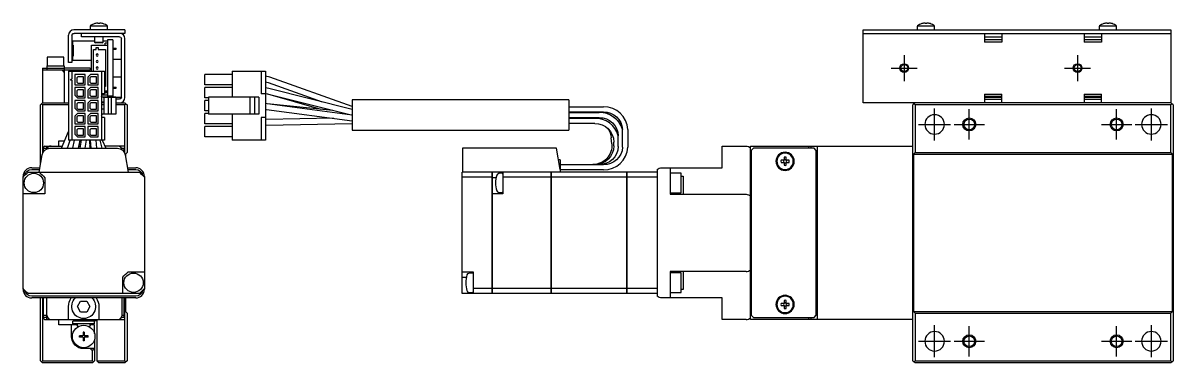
# Model space of a CAD drawing. Extents: x 0 to 560, y -8 to 222.
# Drawn here: x 294.8 to 560.1, y 69.8 to 148.2 of the extents above; entities that cross this region are included whole.
import ezdxf

# ---------------------------------------------------------------- set-up
doc = ezdxf.new("R2010")
doc.units = 0
doc.header["$LTSCALE"] = 0.5
doc.linetypes.add('CENTER', pattern=[50.8, 31.75, -6.35, 6.35, -6.35])
for name, color, linetype in [('MSM_CENTER', 1, 'CENTER'), ('MSM_CONTINUOUS', 7, 'CONTINUOUS'), ('MSM_NARROW', 5, 'CONTINUOUS')]:
    doc.layers.add(name, color=color, linetype=linetype)

msp = doc.modelspace()

# ---------------------------------------------------------------- linework, layer by layer
at = {"layer": 'MSM_CENTER'}
for p, q in [((498.14, 140.81), (498.14, 134.81)), ((538.14, 140.81), (538.14, 134.81)), ((495.14, 137.81), (501.14, 137.81)), ((535.14, 137.81), (541.14, 137.81)), ((505.14, 121.11), (505.14, 128.51)), ((513.14, 121.31), (513.14, 128.31)), ((547.14, 121.31), (547.14, 128.31)), ((555.14, 121.11), (555.14, 128.51)), ((501.44, 124.81), (508.84, 124.81)), ((509.64, 124.81), (516.64, 124.81)), ((543.64, 124.81), (550.64, 124.81)), ((551.44, 124.81), (558.84, 124.81)), ((505.14, 71.11), (505.14, 78.51)), ((513.14, 71.31), (513.14, 78.31)), ((547.14, 71.31), (547.14, 78.31)), ((555.14, 71.11), (555.14, 78.51)), ((501.44, 74.81), (508.84, 74.81)), ((509.64, 74.81), (516.64, 74.81)), ((543.64, 74.81), (550.64, 74.81)), ((551.44, 74.81), (558.84, 74.81))]:
    msp.add_line(p, q, dxfattribs=at)
at = {"layer": 'MSM_CONTINUOUS'}
for p, q in [((318.31, 146.61), (306.51, 146.61)), ((314.31, 147.5), (310.31, 147.5)), ((310.31, 147.5), (310.31, 146.61)), ((311.38, 148.06), (311.36, 148.06)), ((312.11, 148.06), (312.11, 148.19)), ((312.51, 148.06), (312.11, 148.06)), ((312.51, 148.19), (312.51, 148.06)), ((313.26, 148.06), (313.24, 148.06)), ((314.31, 146.61), (314.31, 147.5)), ((318.31, 146.61), (318.31, 145.81)), ((488.64, 146.61), (559.64, 146.61)), ((488.64, 129.81), (488.64, 146.61)), ((505.14, 147.5), (501.14, 147.5)), ((501.14, 147.5), (501.14, 146.61)), ((502.21, 148.06), (502.19, 148.06)), ((502.94, 148.06), (502.94, 148.19)), ((503.34, 148.06), (502.94, 148.06)), ((503.34, 148.19), (503.34, 148.06)), ((504.09, 148.06), (504.07, 148.06)), ((505.14, 146.61), (505.14, 147.5)), ((547.14, 147.5), (543.14, 147.5)), ((543.14, 147.5), (543.14, 146.61)), ((544.21, 148.06), (544.19, 148.06)), ((544.94, 148.06), (544.94, 148.19)), ((545.34, 148.06), (544.94, 148.06)), ((545.34, 148.19), (545.34, 148.06)), ((546.09, 148.06), (546.07, 148.06)), ((547.14, 146.61), (547.14, 147.5)), ((559.64, 146.61), (559.64, 129.81)), ((305.31, 139.11), (305.31, 145.41)), ((306.11, 145.31), (306.11, 139.11)), ((306.31, 143.06), (306.31, 144.06)), ((306.31, 144.06), (311.31, 144.06)), ((318.31, 145.81), (306.61, 145.81)), ((308.31, 145.01), (308.31, 145.81)), ((317.11, 145.01), (308.31, 145.01)), ((311.31, 145.01), (311.31, 143.81)), ((311.31, 143.81), (313.31, 143.81)), ((311.31, 143.81), (311.51, 143.61)), ((313.11, 143.61), (311.51, 143.61)), ((313.11, 143.61), (313.31, 143.81)), ((313.31, 143.81), (313.31, 145.01)), ((313.31, 144.06), (314.31, 144.06)), ((314.31, 143.51), (313.76, 143.51)), ((313.76, 143.06), (313.76, 143.51)), ((315.51, 144.31), (314.31, 144.31)), ((314.31, 144.31), (314.31, 131.31)), ((315.51, 144.31), (315.51, 131.31)), ((317.51, 131.01), (317.51, 144.61)), ((318.31, 131.01), (318.31, 144.61)), ((488.64, 145.81), (559.64, 145.81)), ((516.64, 145.81), (516.64, 143.81)), ((516.64, 145.01), (520.64, 145.01)), ((520.64, 144.31), (516.64, 144.31)), ((520.64, 143.81), (516.64, 143.81)), ((520.64, 145.81), (520.64, 143.81)), ((539.64, 145.81), (539.64, 143.81)), ((539.64, 145.01), (543.64, 145.01)), ((543.64, 144.31), (539.64, 144.31)), ((543.64, 143.81), (539.64, 143.81)), ((543.64, 145.81), (543.64, 143.81)), ((306.31, 143.06), (306.41, 143.06)), ((306.31, 142.26), (306.31, 141.36)), ((306.41, 142.26), (306.31, 142.26)), ((306.41, 141.88), (306.31, 141.88)), ((306.41, 141.73), (306.31, 141.73)), ((306.41, 141.36), (306.31, 141.36)), ((306.41, 143.06), (306.41, 140.56)), ((310.61, 143.06), (314.31, 143.06)), ((310.61, 137.06), (310.61, 143.06)), ((311.11, 142.06), (311.66, 142.06)), ((311.11, 137.06), (311.11, 142.06)), ((311.66, 142.56), (312.16, 142.56)), ((311.66, 142.06), (311.66, 142.56)), ((312.16, 142.56), (312.16, 142.06)), ((312.16, 142.06), (313.81, 142.06)), ((313.81, 142.06), (313.81, 133.56)), ((315.51, 142.43), (316.31, 142.43)), ((315.51, 142.18), (316.31, 142.18)), ((316.31, 142.18), (316.31, 142.43)), ((300.31, 138.31), (300.31, 137.31)), ((300.31, 138.31), (304.31, 138.31)), ((304.21, 140.31), (300.41, 140.31)), ((300.41, 140.31), (300.41, 138.31)), ((304.21, 138.31), (304.21, 140.31)), ((304.31, 138.31), (304.31, 129.81)), ((306.11, 139.11), (305.31, 139.11)), ((306.31, 140.56), (306.41, 140.56)), ((306.31, 139.56), (306.31, 140.56)), ((310.61, 139.56), (306.31, 139.56)), ((317.51, 139.81), (315.51, 139.81)), ((299.31, 137.81), (299.31, 129.81)), ((299.31, 137.81), (300.31, 137.81)), ((310.31, 137.31), (299.31, 137.31)), ((300.31, 137.81), (304.31, 137.81)), ((303.81, 137.31), (304.31, 136.81)), ((310.31, 137.81), (304.31, 137.81)), ((305.34, 137.06), (305.34, 121.21)), ((305.34, 137.06), (313.62, 137.06)), ((306.05, 137.06), (306.05, 135.28)), ((306.78, 136.33), (306.78, 133.93)), ((309.18, 136.33), (306.78, 136.33)), ((307.48, 135.81), (307.23, 135.56)), ((307.23, 135.56), (307.23, 134.59)), ((308.73, 135.81), (307.48, 135.81)), ((308.73, 134.34), (308.73, 135.81)), ((309.18, 133.93), (309.18, 136.33)), ((310.38, 136.33), (309.78, 135.73)), ((309.78, 135.73), (309.78, 133.93)), ((310.48, 135.81), (310.23, 135.56)), ((310.23, 135.56), (310.23, 134.59)), ((310.31, 137.81), (310.31, 137.31)), ((312.18, 136.33), (310.38, 136.33)), ((311.73, 135.81), (310.48, 135.81)), ((311.73, 134.34), (311.73, 135.81)), ((312.18, 133.93), (312.18, 136.33)), ((312.91, 137.06), (312.91, 121.21)), ((313.62, 137.06), (313.62, 131.86)), ((315.51, 135.81), (317.51, 135.81)), ((336.74, 133.93), (336.74, 136.33)), ((343.09, 136.33), (336.74, 136.33)), ((343.09, 137.06), (343.09, 131.06)), ((343.09, 137.06), (350.74, 137.06)), ((349.72, 137.06), (349.72, 131.86)), ((350.74, 137.06), (350.74, 121.21)), ((351.77, 135.68), (350.74, 135.94)), ((351.78, 135.68), (350.74, 135.94)), ((370.74, 128.95), (351.77, 135.68)), ((305.95, 135.28), (306.05, 135.28)), ((306.05, 134.98), (305.95, 134.98)), ((306.05, 134.98), (306.05, 121.21)), ((306.78, 133.93), (309.18, 133.93)), ((306.78, 133.33), (306.78, 131.53)), ((309.18, 133.33), (306.78, 133.33)), ((307.23, 134.59), (307.48, 134.34)), ((307.48, 132.81), (307.23, 132.56)), ((307.48, 134.34), (308.73, 134.34)), ((308.73, 132.81), (307.48, 132.81)), ((308.73, 131.34), (308.73, 132.81)), ((309.18, 130.93), (309.18, 133.33)), ((309.78, 133.93), (312.18, 133.93)), ((310.38, 133.33), (309.78, 132.73)), ((309.78, 132.73), (309.78, 130.93)), ((310.23, 134.59), (310.48, 134.34)), ((310.48, 132.81), (310.23, 132.56)), ((312.18, 133.33), (310.38, 133.33)), ((310.48, 134.34), (311.73, 134.34)), ((311.73, 132.81), (310.48, 132.81)), ((311.73, 131.34), (311.73, 132.81)), ((312.18, 130.93), (312.18, 133.33)), ((313.81, 133.56), (313.62, 133.56)), ((315.51, 133.43), (316.31, 133.43)), ((315.51, 133.18), (316.31, 133.18)), ((316.31, 133.18), (316.31, 133.43)), ((343.09, 133.93), (336.74, 133.93)), ((336.74, 130.93), (336.74, 133.33)), ((343.09, 133.33), (336.74, 133.33)), ((350.74, 134.62), (351.34, 134.45)), ((351.5, 133.13), (350.74, 133.27)), ((351.34, 134.45), (363.81, 130.03)), ((370.74, 128.28), (351.5, 133.13)), ((306.78, 131.53), (307.38, 130.93)), ((306.78, 130.33), (306.78, 128.53)), ((309.18, 130.33), (306.78, 130.33)), ((307.23, 132.56), (307.23, 131.59)), ((307.23, 131.59), (307.48, 131.34)), ((307.38, 130.93), (309.18, 130.93)), ((307.48, 131.34), (308.73, 131.34)), ((309.18, 127.93), (309.18, 130.33)), ((309.78, 130.93), (312.18, 130.93)), ((310.38, 130.33), (309.78, 129.73)), ((310.23, 132.56), (310.23, 131.59)), ((310.23, 131.59), (310.48, 131.34)), ((312.18, 130.33), (310.38, 130.33)), ((310.48, 131.34), (311.73, 131.34)), ((312.18, 127.93), (312.18, 130.33)), ((313.62, 131.86), (312.91, 131.86)), ((314.31, 131.56), (312.91, 131.56)), ((316.19, 131.06), (313.16, 131.06)), ((313.31, 131.11), (317.31, 131.11)), ((313.31, 131.11), (313.31, 131.06)), ((313.47, 131.06), (313.47, 127.2)), ((313.62, 132.56), (314.31, 132.56)), ((314.31, 132.33), (313.62, 132.33)), ((313.76, 132.1), (313.76, 132.33)), ((314.31, 132.1), (313.76, 132.1)), ((315.51, 131.31), (314.31, 131.31)), ((314.47, 131.06), (314.47, 127.2)), ((315.17, 131.06), (315.17, 127.2)), ((316.19, 131.06), (316.19, 127.2)), ((317.11, 130.61), (316.19, 130.61)), ((317.31, 130.66), (317.31, 131.11)), ((337.63, 130.93), (336.74, 130.93)), ((336.74, 127.93), (336.74, 130.33)), ((337.63, 130.33), (336.74, 130.33)), ((337.63, 131.06), (337.63, 127.2)), ((349.19, 131.06), (337.63, 131.06)), ((347.17, 131.06), (347.17, 127.2)), ((348.19, 131.06), (348.19, 127.2)), ((349.19, 131.06), (349.19, 127.2)), ((350.74, 131.86), (349.72, 131.86)), ((350.74, 131.96), (351.18, 131.87)), ((350.74, 131.95), (351.23, 131.84)), ((351.18, 131.87), (370.52, 126.99)), ((351.23, 131.84), (363.55, 128.33)), ((370.74, 130.46), (370.74, 123.46)), ((420.74, 130.46), (370.74, 130.46)), ((420.74, 130.46), (420.74, 123.46)), ((516.64, 131.81), (520.64, 131.81)), ((516.64, 131.81), (516.64, 129.81)), ((516.64, 131.31), (520.64, 131.31)), ((516.64, 131.11), (520.64, 131.11)), ((516.64, 130.61), (520.64, 130.61)), ((520.64, 129.81), (520.64, 131.81)), ((539.64, 131.81), (543.64, 131.81)), ((539.64, 131.81), (539.64, 129.81)), ((539.64, 131.31), (543.64, 131.31)), ((539.64, 131.11), (543.64, 131.11)), ((539.64, 130.61), (543.64, 130.61)), ((543.64, 129.81), (543.64, 131.81)), ((298.81, 129.31), (299.31, 129.81)), ((298.81, 115.51), (298.81, 129.31)), ((299.31, 129.31), (299.06, 129.56)), ((299.31, 129.81), (305.34, 129.81)), ((305.34, 129.31), (299.31, 129.31)), ((299.31, 129.31), (299.31, 118.15)), ((306.78, 128.53), (307.38, 127.93)), ((307.48, 129.81), (307.23, 129.56)), ((307.23, 129.56), (307.23, 128.59)), ((307.23, 128.59), (307.48, 128.34)), ((307.38, 127.93), (309.18, 127.93)), ((308.73, 129.81), (307.48, 129.81)), ((307.48, 128.34), (308.73, 128.34)), ((308.73, 128.34), (308.73, 129.81)), ((309.78, 129.73), (309.78, 127.93)), ((309.78, 127.93), (312.18, 127.93)), ((310.48, 129.81), (310.23, 129.56)), ((310.23, 129.56), (310.23, 128.59)), ((310.23, 128.59), (310.48, 128.34)), ((311.73, 129.81), (310.48, 129.81)), ((310.48, 128.34), (311.73, 128.34)), ((311.73, 128.34), (311.73, 129.81)), ((313.47, 129.95), (312.91, 129.95)), ((313.47, 129.81), (312.91, 129.81)), ((313.47, 129.31), (312.91, 129.31)), ((313.47, 128.3), (312.91, 128.3)), ((316.19, 129.81), (318.31, 129.81)), ((318.31, 129.31), (316.19, 129.31)), ((318.31, 129.81), (318.56, 129.56)), ((318.56, 129.56), (318.31, 129.31)), ((318.31, 118.15), (318.31, 129.31)), ((318.56, 129.56), (318.81, 129.31)), ((318.81, 129.31), (318.81, 118.31)), ((337.63, 127.93), (336.74, 127.93)), ((351.15, 129.57), (350.74, 129.6)), ((351.15, 129.56), (350.74, 129.6)), ((350.74, 128.29), (350.98, 128.27)), ((350.98, 128.27), (370.74, 125.65)), ((366.32, 128.05), (351.15, 129.57)), ((370.74, 126.96), (351.15, 129.56)), ((420.74, 128.86), (428.74, 128.86)), ((428.74, 127.66), (420.74, 127.66)), ((420.74, 127.56), (427.74, 127.56)), ((559.64, 129.81), (488.64, 129.81)), ((500.64, 129.81), (500.14, 129.31)), ((500.14, 70.31), (500.14, 129.31)), ((500.39, 129.56), (500.64, 129.31)), ((500.64, 129.31), (500.64, 118.31)), ((559.64, 129.31), (500.64, 129.31)), ((559.89, 129.56), (559.64, 129.81)), ((559.64, 129.31), (559.89, 129.56)), ((559.64, 118.31), (559.64, 129.31)), ((560.14, 129.31), (559.89, 129.56)), ((560.14, 129.31), (560.14, 70.31)), ((306.78, 126.73), (307.38, 127.33)), ((306.78, 126.73), (306.78, 124.93)), ((306.78, 124.93), (309.18, 124.93)), ((307.48, 126.81), (307.23, 126.56)), ((307.23, 126.56), (307.23, 125.59)), ((307.23, 125.59), (307.48, 125.34)), ((309.18, 127.33), (307.38, 127.33)), ((308.73, 126.81), (307.48, 126.81)), ((307.48, 125.34), (308.73, 125.34)), ((308.73, 125.34), (308.73, 126.81)), ((309.18, 124.93), (309.18, 127.33)), ((310.38, 127.33), (309.78, 126.73)), ((309.78, 126.73), (309.78, 124.93)), ((309.78, 124.93), (312.18, 124.93)), ((310.48, 126.81), (310.23, 126.56)), ((310.23, 126.56), (310.23, 125.59)), ((310.23, 125.59), (310.48, 125.34)), ((312.18, 127.33), (310.38, 127.33)), ((311.73, 126.81), (310.48, 126.81)), ((310.48, 125.34), (311.73, 125.34)), ((311.73, 125.34), (311.73, 126.81)), ((312.18, 124.93), (312.18, 127.33)), ((313.62, 126.4), (312.91, 126.4)), ((316.19, 127.2), (313.16, 127.2)), ((313.62, 126.4), (313.62, 121.21)), ((336.74, 124.93), (336.74, 127.33)), ((337.63, 127.33), (336.74, 127.33)), ((343.09, 124.93), (336.74, 124.93)), ((349.19, 127.2), (337.63, 127.2)), ((343.09, 127.2), (343.09, 121.21)), ((350.74, 126.4), (349.72, 126.4)), ((349.72, 126.4), (349.72, 121.21)), ((350.89, 125.91), (350.74, 125.91)), ((350.85, 124.61), (370.74, 125.01)), ((366.44, 126.22), (350.89, 125.91)), ((427.74, 126.36), (420.74, 126.36)), ((420.74, 126.26), (427.74, 126.26)), ((426.74, 125.06), (420.74, 125.06)), ((428.45, 126.2), (427.24, 126.36)), ((427.74, 126.26), (428.45, 126.2)), ((428.45, 126.2), (428.48, 126.2)), ((428.48, 126.2), (428.45, 126.2)), ((303.7, 119.31), (305.34, 123.16)), ((306.78, 124.33), (306.78, 122.53)), ((309.18, 124.33), (306.78, 124.33)), ((306.78, 122.53), (307.38, 121.93)), ((307.48, 123.81), (307.23, 123.56)), ((307.23, 123.56), (307.23, 122.59)), ((307.23, 122.59), (307.48, 122.34)), ((308.73, 123.81), (307.48, 123.81)), ((307.48, 122.34), (308.73, 122.34)), ((308.73, 122.34), (308.73, 123.81)), ((309.18, 121.93), (309.18, 124.33)), ((309.78, 124.33), (309.78, 122.53)), ((312.18, 124.33), (309.78, 124.33)), ((310.38, 121.93), (309.78, 122.53)), ((310.48, 123.81), (310.23, 123.56)), ((310.23, 123.56), (310.23, 122.59)), ((310.23, 122.59), (310.48, 122.34)), ((311.73, 123.81), (310.48, 123.81)), ((310.48, 122.34), (311.73, 122.34)), ((311.73, 122.34), (311.73, 123.81)), ((312.18, 121.93), (312.18, 124.33)), ((336.74, 121.93), (336.74, 124.33)), ((343.09, 124.33), (336.74, 124.33)), ((350.74, 124.61), (350.85, 124.61)), ((350.74, 124.61), (350.92, 124.61)), ((370.74, 123.46), (420.74, 123.46)), ((432.14, 119.72), (432.14, 122.2)), ((433.13, 123.65), (433.14, 123.62)), ((433.14, 119.56), (433.14, 123.65)), ((434.34, 123.65), (434.34, 119.56)), ((299.81, 119.81), (299.31, 119.31)), ((299.81, 119.81), (303.92, 119.81)), ((300.31, 119.17), (300.31, 119.81)), ((303.11, 121.01), (304.43, 121.01)), ((303.11, 119.81), (303.11, 121.01)), ((305.01, 119.32), (305.28, 119.94)), ((305.07, 119.31), (305.68, 121.21)), ((305.23, 119.81), (305.22, 119.81)), ((313.62, 121.21), (305.34, 121.21)), ((306.33, 119.31), (306.69, 121.21)), ((307.38, 121.93), (309.18, 121.93)), ((307.92, 121.21), (307.55, 119.31)), ((307.65, 119.81), (308, 119.81)), ((308.06, 120.21), (307.72, 120.21)), ((308.15, 120.81), (307.84, 120.81)), ((308.21, 121.21), (307.93, 119.31)), ((309.14, 119.31), (309.42, 121.21)), ((310.18, 121.21), (310.22, 119.31)), ((310.41, 120.81), (310.19, 120.81)), ((310.46, 120.21), (310.2, 120.21)), ((310.21, 119.81), (310.5, 119.81)), ((310.24, 121.21), (310.36, 121.01)), ((310.36, 121.01), (310.4, 121.01)), ((310.38, 121.93), (312.18, 121.93)), ((310.54, 119.31), (310.38, 121.21)), ((311.58, 121.21), (311.74, 119.31)), ((312.56, 121.21), (312.97, 119.31)), ((313.1, 121.21), (313.91, 119.31)), ((318.31, 119.81), (313.7, 119.81)), ((317.31, 119.61), (317.31, 119.81)), ((343.09, 121.93), (336.74, 121.93)), ((350.74, 121.21), (343.09, 121.21)), ((430.66, 120.32), (430.54, 121.71)), ((431.14, 119.87), (431.14, 120.75)), ((456.14, 114.81), (456.14, 119.81)), ((456.14, 119.81), (461.64, 119.81)), ((462.64, 119.81), (500.14, 119.81)), ((462.64, 79.81), (462.64, 119.81)), ((476.14, 119.31), (476.14, 119.81)), ((476.64, 119.31), (476.64, 119.81)), ((478.14, 79.81), (478.14, 119.81)), ((298.51, 113.81), (299.21, 117.82)), ((299.51, 119.31), (300.31, 119.31)), ((299.51, 118.53), (299.51, 119.31)), ((299.74, 118.81), (299.51, 118.81)), ((300.99, 119.31), (316.63, 119.31)), ((317.57, 119.31), (318.11, 119.31)), ((318.11, 118.81), (317.87, 118.81)), ((318.11, 119.31), (318.11, 118.53)), ((318.4, 117.82), (319.11, 113.81)), ((318.81, 118.31), (318.46, 117.96)), ((318.46, 117.96), (318.46, 117.49)), ((396.24, 119.31), (396.24, 113.81)), ((417.87, 119.31), (396.24, 119.31)), ((418.74, 114.41), (417.87, 119.31)), ((463.34, 119.31), (462.84, 118.81)), ((462.84, 118.81), (462.84, 80.81)), ((477.34, 119.31), (463.34, 119.31)), ((470.4, 117.23), (470.4, 116.55)), ((470.88, 116.55), (470.88, 117.23)), ((477.84, 118.81), (477.34, 119.31)), ((477.84, 80.81), (477.84, 118.81)), ((500.64, 118.31), (500.29, 117.96)), ((500.29, 117.96), (500.29, 81.66)), ((500.29, 117.96), (559.99, 117.96)), ((500.64, 118.31), (559.64, 118.31)), ((559.99, 117.96), (559.64, 118.31)), ((559.99, 81.66), (559.99, 117.96)), ((296.81, 114.81), (298.68, 114.81)), ((296.81, 114.42), (298.62, 114.42)), ((318.93, 114.81), (320.81, 114.81)), ((319, 114.42), (320.81, 114.42)), ((418.74, 116.61), (418.35, 116.61)), ((418.74, 116.61), (418.74, 113.81)), ((418.74, 115.56), (428.74, 115.56)), ((428.74, 114.36), (418.74, 114.36)), ((426.26, 115.56), (426.5, 115.56)), ((441.14, 114.42), (441.14, 85.19)), ((442.14, 114.81), (456.14, 114.81)), ((444.14, 114.81), (444.14, 108.71)), ((462.84, 114.31), (462.64, 114.31)), ((470.4, 116.55), (469.72, 116.55)), ((469.72, 116.07), (470.4, 116.07)), ((470.4, 116.07), (470.4, 115.39)), ((471.56, 116.55), (470.88, 116.55)), ((470.88, 115.39), (470.88, 116.07)), ((470.88, 116.07), (471.56, 116.07)), ((477.84, 114.31), (478.14, 114.31)), ((294.81, 86.81), (294.81, 112.81)), ((295.96, 113.81), (321.65, 113.81)), ((299.81, 112.56), (299.81, 108.81)), ((322.81, 112.81), (322.81, 86.81)), ((434.14, 113.81), (396.14, 113.81)), ((396.14, 85.81), (396.14, 113.81)), ((403.03, 112.65), (396.14, 112.65)), ((403.03, 85.81), (403.03, 113.81)), ((403.04, 113.8), (403.03, 113.8)), ((403.04, 112.65), (403.03, 112.65)), ((403.04, 113.81), (403.04, 85.81)), ((403.04, 112.56), (403.97, 112.56)), ((405.32, 113.54), (404.55, 113.47)), ((405.54, 113.81), (405.54, 108.81)), ((416.64, 112.65), (405.54, 112.65)), ((416.64, 85.81), (416.64, 113.81)), ((416.64, 113.8), (416.65, 113.8)), ((416.64, 112.65), (416.65, 112.65)), ((416.65, 113.81), (416.65, 85.81)), ((434.14, 112.65), (416.65, 112.65)), ((434.14, 85.81), (434.14, 113.81)), ((434.14, 113.8), (434.15, 113.8)), ((434.14, 112.65), (434.15, 112.65)), ((434.15, 113.81), (434.15, 85.81)), ((441.14, 113.81), (434.15, 113.81)), ((441.14, 112.65), (434.15, 112.65)), ((446.64, 113.56), (444.14, 113.56)), ((446.64, 109.06), (446.64, 113.56)), ((446.64, 112.89), (447.14, 112.89)), ((447.14, 112.89), (447.14, 108.71)), ((478.14, 113.56), (477.84, 113.56)), ((299.81, 108.81), (294.81, 108.81)), ((405.54, 108.81), (403.04, 108.81)), ((404.55, 109.14), (405.32, 109.08)), ((444.14, 109.06), (446.64, 109.06)), ((462.84, 109.81), (462.64, 109.81)), ((462.84, 108.81), (462.64, 108.81)), ((444.14, 108.71), (461.64, 108.71)), ((462.84, 107.31), (462.64, 107.31)), ((477.84, 108.06), (478.14, 108.06)), ((477.94, 104.81), (477.84, 104.81)), ((477.94, 94.81), (477.94, 104.81)), ((478.14, 104.61), (477.94, 104.81)), ((477.84, 94.81), (477.94, 94.81)), ((477.94, 94.81), (478.14, 95.01)), ((319.06, 90.81), (322.81, 90.81)), ((396.14, 90.81), (398.64, 90.81)), ((398.43, 90.54), (397.66, 90.47)), ((398.64, 90.81), (398.64, 85.81)), ((444.14, 90.91), (444.14, 84.81)), ((461.64, 90.91), (444.14, 90.91)), ((446.64, 90.56), (444.14, 90.56)), ((446.64, 86.06), (446.64, 90.56)), ((447.14, 90.91), (447.14, 86.73)), ((462.64, 92.31), (462.84, 92.31)), ((462.84, 90.81), (462.64, 90.81)), ((478.14, 91.56), (477.84, 91.56)), ((317.81, 85.81), (317.81, 89.56)), ((396.14, 89.56), (397.08, 89.56)), ((462.64, 89.81), (462.84, 89.81)), ((321.65, 85.81), (295.96, 85.81)), ((320.81, 85.19), (296.81, 85.19)), ((403.03, 85.81), (396.14, 85.81)), ((397.66, 86.14), (398.43, 86.08)), ((403.03, 86.96), (398.64, 86.96)), ((403.04, 86.96), (403.03, 86.96)), ((403.04, 85.82), (403.03, 85.82)), ((416.64, 86.96), (403.04, 86.96)), ((416.64, 85.81), (403.04, 85.81)), ((416.64, 86.96), (416.65, 86.96)), ((416.64, 85.82), (416.65, 85.82)), ((434.14, 86.96), (416.65, 86.96)), ((434.14, 85.81), (416.65, 85.81)), ((434.14, 86.96), (434.15, 86.96)), ((434.14, 85.82), (434.15, 85.82)), ((441.14, 86.96), (434.15, 86.96)), ((441.14, 85.81), (434.15, 85.81)), ((444.14, 86.06), (446.64, 86.06)), ((447.14, 86.73), (446.64, 86.73)), ((462.64, 85.31), (462.84, 85.31)), ((477.84, 86.06), (478.14, 86.06)), ((478.14, 85.31), (477.84, 85.31)), ((320.81, 84.81), (296.81, 84.81)), ((298.81, 70.31), (298.81, 84.81)), ((299.31, 84.81), (299.31, 70.31)), ((299.51, 80.31), (299.51, 84.81)), ((300.31, 80.81), (300.31, 84.81)), ((305.31, 79.81), (305.31, 82.81)), ((307.36, 82.81), (308.09, 84.06)), ((308.09, 81.56), (307.36, 82.81)), ((308.09, 84.06), (309.53, 84.06)), ((309.53, 84.06), (310.25, 82.81)), ((310.25, 82.81), (309.53, 81.56)), ((312.31, 82.81), (312.31, 79.81)), ((317.71, 80.81), (317.71, 84.81)), ((318.11, 84.81), (318.11, 80.31)), ((318.31, 70.31), (318.31, 84.81)), ((318.46, 84.81), (318.46, 81.66)), ((456.14, 84.81), (442.14, 84.81)), ((456.14, 79.81), (456.14, 84.81)), ((470.4, 83.55), (469.72, 83.55)), ((469.72, 83.07), (470.4, 83.07)), ((470.4, 84.23), (470.4, 83.55)), ((470.4, 83.07), (470.4, 82.39)), ((470.88, 83.55), (470.88, 84.23)), ((471.56, 83.55), (470.88, 83.55)), ((470.88, 82.39), (470.88, 83.07)), ((470.88, 83.07), (471.56, 83.07)), ((299.31, 80.31), (299.81, 79.81)), ((299.51, 80.81), (300.31, 80.81)), ((300.31, 80.31), (299.51, 80.31)), ((299.81, 79.81), (318.31, 79.81)), ((300.31, 79.81), (300.31, 80.81)), ((303.11, 78.61), (303.11, 79.81)), ((306.81, 79.61), (306.61, 79.81)), ((306.81, 79.81), (306.81, 79.61)), ((306.81, 79.61), (307.26, 79.61)), ((307.37, 79.81), (307.26, 79.61)), ((309.53, 81.56), (308.09, 81.56)), ((310.36, 79.61), (310.24, 79.81)), ((310.36, 79.61), (311.81, 79.61)), ((311.58, 79.81), (311.58, 79.61)), ((311.81, 79.61), (311.81, 70.31)), ((317.31, 79.81), (317.31, 80.01)), ((318.11, 80.31), (317.57, 80.31)), ((317.71, 80.81), (318.11, 80.81)), ((318.46, 81.66), (318.81, 81.31)), ((318.81, 81.31), (318.81, 70.31)), ((461.64, 79.81), (456.14, 79.81)), ((500.14, 79.81), (462.64, 79.81)), ((462.84, 80.81), (463.34, 80.31)), ((463.34, 80.31), (477.34, 80.31)), ((476.14, 79.81), (476.14, 80.31)), ((476.64, 79.81), (476.64, 80.31)), ((477.34, 80.31), (477.84, 80.81)), ((500.29, 81.66), (500.64, 81.31)), ((500.29, 81.66), (559.99, 81.66)), ((500.64, 81.31), (500.64, 70.31)), ((500.64, 81.31), (559.64, 81.31)), ((559.64, 81.31), (559.99, 81.66)), ((559.64, 70.31), (559.64, 81.31)), ((307.26, 78.61), (303.11, 78.61)), ((306.01, 75.91), (306.01, 78.61)), ((306.31, 78.81), (306.31, 79.41)), ((311.31, 79.41), (306.31, 79.41)), ((311.31, 78.81), (306.31, 78.81)), ((307.43, 78.31), (307.26, 78.61)), ((310.36, 78.61), (310.19, 78.31)), ((311.31, 78.61), (310.36, 78.61)), ((311.31, 78.81), (311.31, 79.41)), ((311.31, 76.62), (311.31, 78.61)), ((308.6, 76.05), (307.81, 76.05)), ((307.81, 75.76), (307.81, 76.05)), ((308.6, 75.76), (307.81, 75.76)), ((308.34, 76.05), (308.34, 75.76)), ((308.66, 76.91), (308.66, 76.11)), ((308.95, 76.91), (308.66, 76.91)), ((308.95, 76.38), (308.66, 76.38)), ((308.66, 75.7), (308.66, 74.91)), ((308.66, 75.44), (308.95, 75.44)), ((308.95, 74.91), (308.66, 74.91)), ((308.95, 76.91), (308.95, 76.11)), ((308.95, 75.7), (308.95, 74.91)), ((309.81, 76.05), (309.01, 76.05)), ((309.81, 75.76), (309.01, 75.76)), ((309.28, 76.05), (309.28, 75.76)), ((309.81, 75.76), (309.81, 76.05)), ((311.31, 75.19), (311.31, 70.31)), ((311.31, 73.11), (308.81, 73.11)), ((310.31, 73.11), (310.81, 72.61)), ((310.81, 72.61), (311.16, 73.11)), ((310.81, 70.31), (310.81, 72.61)), ((299.31, 69.81), (298.81, 70.31)), ((299.06, 70.06), (299.31, 70.31)), ((299.31, 70.31), (310.81, 70.31)), ((310.81, 69.81), (299.31, 69.81)), ((310.81, 70.31), (311.06, 70.06)), ((311.31, 70.31), (310.81, 69.81)), ((311.81, 70.31), (318.31, 70.31)), ((312.31, 69.81), (311.81, 70.31)), ((318.31, 69.81), (312.31, 69.81)), ((318.31, 70.31), (318.56, 70.06)), ((318.81, 70.31), (318.31, 69.81)), ((500.14, 70.31), (500.39, 70.06)), ((500.64, 70.31), (500.39, 70.06)), ((500.39, 70.06), (500.64, 69.81)), ((500.64, 70.31), (559.64, 70.31)), ((559.64, 69.81), (500.64, 69.81)), ((559.89, 70.06), (559.64, 70.31)), ((559.64, 69.81), (559.89, 70.06)), ((559.89, 70.06), (560.14, 70.31))]:
    msp.add_line(p, q, dxfattribs=at)
at = {"layer": 'MSM_CONTINUOUS', "extrusion": (0, 0, -1)}
for centre, radius in [((-311.91, 140.81), 0.25), ((-311.91, 139.31), 0.25), ((-311.91, 137.81), 0.25), ((-505.14, 124.81), 2.25), ((-555.14, 124.81), 2.25), ((-470.64, 116.31), 2.1), ((-470.64, 116.31), 1.9), ((-470.64, 83.31), 2.1), ((-470.64, 83.31), 1.9), ((-505.14, 74.81), 2.25), ((-555.14, 74.81), 2.25)]:
    msp.add_circle(centre, radius, dxfattribs=at)
at = {"layer": 'MSM_CONTINUOUS'}
for centre, radius in [((498.14, 137.81), 0.783), ((538.14, 137.81), 0.783), ((513.14, 124.81), 1.23), ((547.14, 124.81), 1.23), ((297.31, 111.31), 2.23), ((320.31, 88.31), 2.23), ((308.81, 75.91), 2.6), ((513.14, 74.81), 1.23), ((547.14, 74.81), 1.23)]:
    msp.add_circle(centre, radius, dxfattribs=at)
for centre, radius, start, end in [((306.51, 145.41), 1.2, 90, 180), ((312.31, 145.01), 3.2, 107.27, 128.6822), ((312.31, 145.01), 3.19, 93.5904, 106.9053), ((312.31, 145.01), 3.19, 73.0947, 86.4096), ((312.31, 145.01), 3.2, 51.3178, 72.73), ((503.14, 145.01), 3.2, 107.27, 128.6822), ((503.14, 145.01), 3.19, 93.5904, 106.9053), ((503.14, 145.01), 3.19, 73.0947, 86.4096), ((503.14, 145.01), 3.2, 51.3178, 72.73), ((545.14, 145.01), 3.2, 107.27, 128.6822), ((545.14, 145.01), 3.19, 93.5904, 106.9053), ((545.14, 145.01), 3.19, 73.0947, 86.4096), ((545.14, 145.01), 3.2, 51.3178, 72.73), ((317.11, 144.61), 1.2, 0, 90), ((317.11, 131.01), 1.2, 270, 0), ((427.81, 121.99), 5.57, 17.3809, 90.7723), ((428.94, 123.45), 5.41, 2.1273, 92.0933), ((426.77, 120.67), 5.59, 15.9654, 90.2921), ((301.31, 118.81), 1, 90, 156.553), ((308.81, 120.51), 1.59, 10.8931, 26.1642), ((308.81, 120.51), 1.59, 333.8359, 349.107), ((316.71, 118.81), 1, 8.5151, 90), ((428.93, 119.76), 5.41, 267.9657, 357.8137), ((470.64, 116.31), 0.95, 75.3667, 104.6333), ((296.81, 112.81), 2, 90, 180), ((320.81, 112.81), 2, 0, 90), ((470.64, 116.31), 0.95, 165.3667, 194.6333), ((470.64, 116.31), 0.365, 138.8496, 221.1504), ((470.64, 116.31), 0.365, 48.8496, 131.1504), ((470.64, 116.31), 0.365, 228.8496, 311.1504), ((470.64, 116.31), 0.95, 255.3667, 284.6333), ((470.64, 116.31), 0.365, 318.8496, 41.1504), ((470.64, 116.31), 0.95, 345.3667, 14.6333), ((409.84, 111.31), 6, 162.3708, 197.6291), ((404.6, 112.97), 0.5, 95, 162.3708), ((405.34, 113.34), 0.2, 0, 95), ((404.6, 109.64), 0.5, 197.6292, 265), ((405.34, 109.27), 0.2, 265, 360), ((397.71, 89.97), 0.5, 95, 162.3708), ((398.45, 90.34), 0.2, 18.1949, 95), ((461.64, 92.41), 1.5, 270, 311.8103), ((402.95, 88.31), 6, 162.3708, 197.6291), ((296.81, 86.81), 2, 180, 270), ((320.81, 86.81), 2, 270, 0), ((397.71, 86.64), 0.5, 197.6292, 265), ((398.45, 86.27), 0.2, 265, 341.8051), ((470.64, 83.31), 0.95, 165.3667, 194.6333), ((470.64, 83.31), 0.365, 138.8496, 221.1504), ((470.64, 83.31), 0.95, 75.3667, 104.6333), ((470.64, 83.31), 0.365, 48.8496, 131.1504), ((470.64, 83.31), 0.365, 228.8496, 311.1504), ((470.64, 83.31), 0.95, 255.3667, 284.6333), ((470.64, 83.31), 0.365, 318.8496, 41.1504), ((470.64, 83.31), 0.95, 345.3667, 14.6333), ((301.31, 80.81), 1, 180, 270), ((308.81, 79.11), 1.59, 153.8358, 169.1069), ((308.81, 79.11), 1.59, 10.8931, 26.1642), ((316.71, 80.81), 1, 270, 0), ((461.64, 81.31), 1.5, 270, 311.8103), ((308.81, 79.11), 1.59, 190.893, 216.1972), ((308.81, 79.11), 1.59, 323.8028, 349.107)]:
    msp.add_arc(centre, radius, start, end, dxfattribs=at)
at = {"layer": 'MSM_CONTINUOUS', "extrusion": (0, 0, -1)}
for centre, radius, start, end in [((-306.61, 145.31), 0.5, 0, 90), ((-317.11, 144.61), 0.4, 90, 180), ((-305.95, 135.13), 0.15, 270, 90), ((-313.16, 131.31), 0.25, 270, 0), ((-317.11, 131.01), 0.4, 180, 270), ((-427.84, 122.21), 5.45, 91.1091, 156.0046), ((-428.92, 123.44), 4.22, 87.5064, 177.069), ((-313.16, 126.95), 0.25, 0, 90), ((-426.78, 120.7), 4.36, 89.4314, 179.3937), ((-427.85, 122.07), 4.29, 88.4892, 178.3121), ((-426.19, 121.32), 4.37, 142.9581, 174.9542), ((-308.81, 116.81), 2.75, 65.38, 71.7789), ((-308.81, 123.71), 2.6, 283.4564, 285.9424), ((-426.29, 119.95), 4.39, 175.0821, 270.1308), ((-426.78, 119.91), 4.36, 180.5892, 270.5857), ((-427.86, 119.84), 4.29, 181.642, 271.5567), ((-428.93, 119.77), 4.22, 182.8542, 272.5704), ((-461.64, 118.31), 1.5, 90, 131.8103), ((-300.99, 117.51), 1.8, 10, 90), ((-316.63, 117.51), 1.8, 90, 170), ((-296.81, 112.81), 1.62, 9.7264, 90), ((-320.81, 112.81), 1.62, 90, 170.2637), ((-442.14, 113.31), 1.5, 48.1897, 90), ((-308.81, 99.81), 19, 42.5364, 47.4626), ((-285.76, 99.76), 19, 132.3336, 137.6664), ((-308.81, 99.81), 19, 132.5374, 137.4626), ((-461.64, 107.21), 1.5, 90, 131.8103), ((-331.85, 76.76), 19, 42.3336, 47.6664), ((-308.81, 99.81), 19, 312.5364, 317.4636), ((-296.81, 86.81), 1.62, 270, 350.2833), ((-320.81, 86.81), 1.62, 189.7266, 270), ((-308.81, 99.81), 19, 222.5374, 227.4636), ((-442.14, 86.31), 1.5, 270, 311.8103), ((-308.81, 82.81), 3.5, 0, 34.8499), ((-308.81, 82.81), 2.75, 133.3418, 46.6582), ((-308.81, 82.81), 3.5, 145.1501, 180), ((-308.81, 82.31), 2.6, 254.0576, 285.9424), ((-308.92, 79.22), 1.75, 322.994, 328.6217), ((-308.69, 79.22), 1.75, 211.3783, 217.006), ((-308.81, 75.91), 2.8, 270, 0), ((-308.6, 76.11), 0.06, 180, 270), ((-308.6, 75.7), 0.06, 90, 180), ((-309.01, 76.11), 0.06, 270, 0), ((-309.01, 75.7), 0.06, 0, 90)]:
    msp.add_arc(centre, radius, start, end, dxfattribs=at)
at = {"layer": 'MSM_NARROW'}
for centre, radius in [((498.14, 137.81), 1), ((538.14, 137.81), 1), ((513.14, 124.81), 1.5), ((547.14, 124.81), 1.5), ((513.14, 74.81), 1.5), ((547.14, 74.81), 1.5)]:
    msp.add_circle(centre, radius, dxfattribs=at)

doc.saveas('drawing.dxf')
